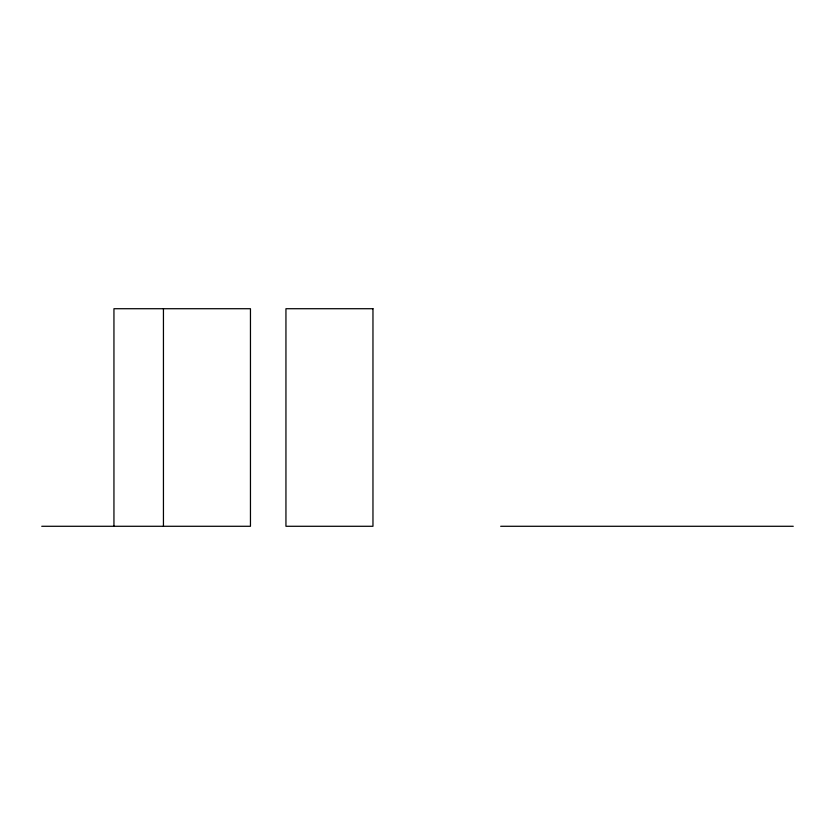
<?xml version="1.0" encoding="UTF-8"?>
<svg xmlns="http://www.w3.org/2000/svg" width="835" height="835" viewBox="0 0 835 835"><rect width="100%" height="100%" fill="white"/><g stroke="black" fill="none" stroke-linecap="round" stroke-linejoin="round"><path stroke-width="1.25" d="M41.75 526.28L250.458 526.28L250.458 308.72L113.946 308.72L113.946 526.28M500.676 526.28L793.25 526.28M163.441 308.72L163.441 526.28M372.963 308.72L285.946 308.72L285.946 526.28L372.963 526.28L372.963 308.72"/></g></svg>
